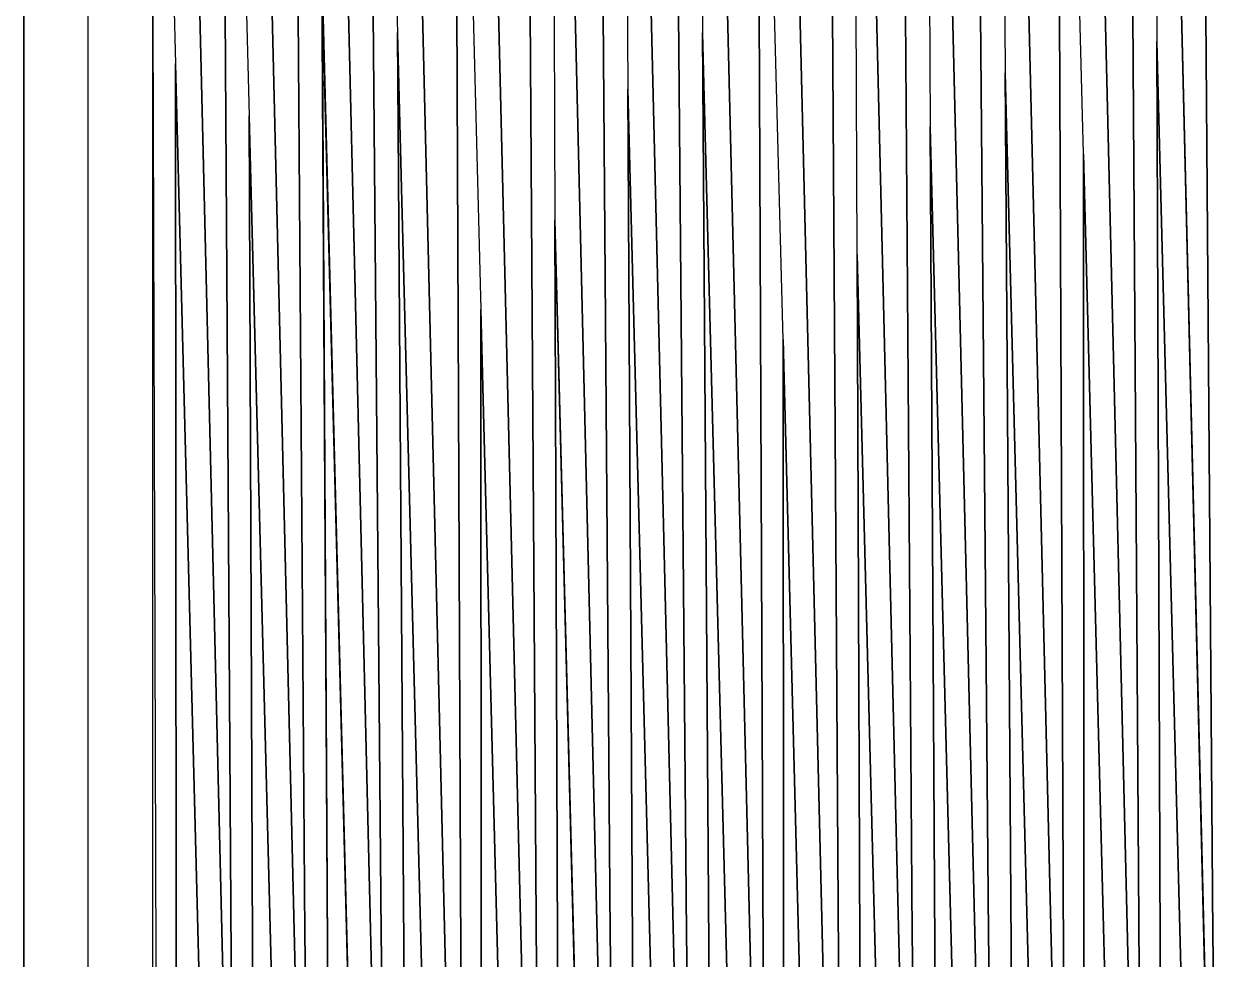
# Model space of a CAD drawing. Header units: millimetres. Extents: x 0 to 1881, y -1115 to 723.
# Drawn here: x 1156.5 to 1454.4, y -869.1 to -636 of the extents above; entities that cross this region are included whole.
import ezdxf

# ---------------------------------------------------------------- set-up
doc = ezdxf.new("R2010")
doc.units = ezdxf.units.MM
doc.layers.add('Blocks', color=7, linetype='Continuous')
doc.layers.add('Blocks$Inner', color=7, linetype='Continuous', lineweight=25, true_color=0x007f00)
doc.layers.add('Blocks$Outline', color=7, linetype='Continuous', lineweight=35, true_color=0xff3f3f)

# ---------------------------------------------------------------- blocks, each defined once
blk = doc.blocks.new('PK4 Lounge Chair Top')
at = {"layer": 'Blocks$Inner'}
for p, q in [((61.85, 57.18), (71.34, -337.51)), ((259.69, -325.54), (250.48, 57.43)), ((278.71, -325.54), (269.48, 57.75)), ((288.51, 57.24), (297.55, -318.29)), ((169.14, 52.37), (180.15, -373.06)), ((150.49, 38.26), (161.14, -373.14)), ((132.32, 5.72), (142.12, -373.02))]:
    blk.add_line(p, q, dxfattribs=at)
for points in [[(0.55, 330.49), (0.71, 330.35), (0.55, 330.49), (0.4, 330.64), (0.26, 330.79), (0.12, 330.94), (0, 331.09), (0, 331.09), (0, -331.09), (0, -331.51), (0.05, -331.51)], [(80.86, 57.42), (90.36, -337.5), (90.21, -257.04), (89.03, -172.26), (87.07, 57.22)], [(16.03, -407.88), (16.01, -407.88), (16.01, -331.34), (16.01, -331.09), (16.01, -61.2), (16.01, 286.5)], [(32.02, 286.5), (32.02, -106.49), (32.02, -407.7), (31.99, -407.7)], [(32.02, 81.46), (33.16, -257.04)], [(38.55, -375.1), (37.92, -175.59), (37.78, 44.63)], [(110.52, -395.02), (110.33, -394.27), (110.18, -393.45), (110.08, -392.55), (110.02, -391.57), (109.72, -362.55), (109.23, -257.04), (107.89, 58.69), (108.03, 58.91), (108.16, 59.16), (108.29, 59.42), (108.41, 59.69), (108.52, 59.99), (108.63, 60.3), (108.83, 60.98), (109, 61.74), (109.14, 62.58), (109.25, 63.5), (109.32, 64.5), (109.69, 83.69)], [(126.18, 57.63), (128.24, -257.04), (128.73, -362.55), (129.03, -391.57), (129.08, -392.33), (129.15, -393.04), (129.24, -393.7), (129.36, -394.32), (129.55, -394.94), (129.58, -395.04), (129.64, -395.28), (129.66, -395.39)], [(36.94, 77.28), (37.78, 44.63), (48.61, -373.93), (48.72, -374.03), (48.82, -374.15), (48.92, -374.26), (49.01, -374.38), (49.2, -374.64)], [(111.48, 76.33), (113.88, -16.62), (123.1, -373.02), (122.96, -373.01)], [(147.48, -358.01), (147.26, -257.04), (146.08, -172.26), (144.39, 57.15), (144.25, 81.43), (144.25, 81.63), (144.27, 81.81), (144.29, 81.98), (144.33, 82.15), (144.37, 82.3), (144.4, 82.38), (144.42, 82.45), (144.45, 82.52), (144.48, 82.59), (144.52, 82.66), (144.48, 82.59), (144.45, 82.52), (144.42, 82.45), (144.4, 82.38), (144.37, 82.3)], [(150.69, 80.83), (150.6, 80.71), (150.52, 80.6), (150.35, 80.35), (150.2, 80.08), (150.23, 79.87), (150.25, 79.66), (150.26, 79.44), (150.27, 79.22), (150.49, 38.26), (151.69, -175.59), (153.25, -373.06)], [(163.13, 57.37), (165.1, -172.26), (166.27, -257.04), (166.49, -358.01), (166.75, -391.57), (166.8, -392.49), (166.9, -393.34), (167.04, -394.12), (167.21, -394.84), (167.04, -394.12), (166.9, -393.34), (166.8, -392.49), (166.75, -391.57)], [(168.97, 79.22), (169.14, 52.37), (170.71, -175.59), (172.27, -373.18)], [(183.2, 58.19), (184.53, -257.04)], [(209.26, -373.94), (209.35, -373.83), (209.45, -373.72), (209.54, -373.63), (208.3, -175.59), (207.65, -2.9), (207.34, 79.22)], [(220.87, -376.16), (220.82, -375.97), (220.77, -375.79), (220.82, -375.97), (220.87, -376.16), (222.99, -389.36), (222.79, -361.44), (222.56, -257.04), (221.38, -172.26), (219.69, 57.05), (219.55, 81.43)], [(225.21, 81.11), (225.3, 80.86), (225.38, 80.6), (225.44, 80.33), (225.49, 80.07), (225.53, 79.79), (225.56, 79.51), (225.57, 79.22), (225.85, 28.82), (226.99, -175.59), (228.55, -373.23), (228.43, -373.3)], [(242.31, -393.93), (242.22, -393.37), (242.14, -392.77), (242.09, -392.18), (242.05, -391.57), (241.81, -361.44), (241.57, -257.04), (240.4, -172.26), (238.43, 57.27)], [(246.3, 81.94), (246.09, 81.85), (245.99, 81.8), (245.9, 81.75), (245.7, 81.63), (245.51, 81.49), (245.32, 81.34), (245.14, 81.18), (244.97, 81), (244.8, 80.8), (244.64, 80.59), (244.49, 80.36), (244.35, 80.12), (244.22, 79.85), (244.25, 79.54), (244.26, 79.38), (244.27, 79.22), (244.51, 42.32), (255.26, -373.04), (255.38, -373.06), (255.5, -373.09)], [(294.51, 81.92), (294.49, 81.82), (294.47, 81.71), (294.46, 81.6), (294.45, 81.49), (294.44, 81.26), (294.58, 57.02), (296.27, -172.43), (297.45, -257.21), (297.55, -318.29), (297.86, -388.57)], [(55, 76.33), (56.16, 31.6), (66.63, -373)], [(85.64, -373.04), (74.27, 66.45), (74.02, 76.33), (74, 77), (74.01, 77.31), (74.03, 77.62), (74.06, 77.91), (74.1, 78.19), (74.15, 78.47), (74.21, 78.73), (74.26, 78.95), (74.32, 79.16), (74.39, 79.36), (74.46, 79.55), (74.54, 79.74)], [(92.48, 77.68), (92.45, 77.25), (92.45, 76.8), (92.46, 76.33), (93.08, 52.36), (104.1, -373.5), (103.93, -373.39), (103.75, -373.3), (103.66, -373.25), (103.57, -373.21), (103.47, -373.17), (103.38, -373.14), (103.29, -373.11), (103.2, -373.09), (103.1, -373.06), (103.01, -373.05), (102.92, -373.03), (102.82, -373.02), (102.73, -373.02), (102.63, -373.01), (102.54, -373.02)], [(132.04, 79.45), (132.04, 79.22), (132.32, 5.72), (132.99, -175.59), (134.24, -373.3), (134.12, -373.37), (134.01, -373.46), (133.89, -373.55), (133.78, -373.65), (133.67, -373.77), (133.56, -373.89)], [(197.06, -373.51), (197.18, -373.42), (197.3, -373.33), (197.43, -373.26), (197.55, -373.2), (197.68, -373.14), (197.81, -373.1), (197.88, -373.08), (197.95, -373.07), (198.08, -373.04), (198.21, -373.03), (189.19, -24.15), (186.59, 76.33), (186.57, 76.83), (186.58, 77.31), (186.61, 77.76)], [(274.78, -373.38), (274.68, -373.32), (274.58, -373.27), (274.48, -373.23), (274.38, -373.18), (274.28, -373.15), (264.05, 22.16), (262.65, 76.33), (262.63, 76.7), (262.63, 77.06), (262.65, 77.4), (262.67, 77.73), (262.71, 78.04), (262.75, 78.35), (262.81, 78.64), (262.88, 78.92), (262.96, 79.19), (263.05, 79.44), (263.15, 79.68)], [(282.24, 79.04), (282.23, 79.22), (282.22, 79.39), (282.23, 79.22), (282.24, 79.04), (282.34, 50.11), (283.19, -175.76), (284.44, -373.73)], [(68.33, 57.04), (70.02, -172.26), (71.2, -257.04)], [(77.2, -374.36), (75.63, -175.59), (74.27, 66.45)], [(201.16, -375), (201.24, -375.15), (201.31, -375.31), (201.38, -375.47), (201.44, -375.64), (201.5, -375.81), (201.55, -375.98), (201.59, -376.16), (204.43, -392.77), (204.37, -392.19), (204.33, -391.57), (204.06, -366.17), (203.32, -353.79), (193.41, 58.27), (193.26, 58.47), (193.11, 58.68), (192.96, 58.91), (192.82, 59.16), (192.69, 59.42), (192.56, 59.7)], [(52.31, -296.11), (43.81, 57.17), (43.68, 57.22)], [(50.12, 57.34), (52.18, -257.04)], [(109.72, -362.55), (109.19, -353.79), (99.3, 57.42), (99.19, 57.47), (99.07, 57.54)], [(128.73, -362.55), (128.21, -353.79), (118.31, 57.72), (118.21, 57.8), (118.11, 57.89), (118.01, 57.99), (117.92, 58.09), (117.82, 58.2), (117.73, 58.31), (117.54, 58.55), (117.36, 58.82), (117.19, 59.12), (117.02, 59.43), (117.19, 59.12), (117.36, 58.82), (117.54, 58.55)], [(147.75, -391.75), (147.73, -391.57), (147.48, -358.01), (147.22, -353.79), (137.34, 57.23)], [(156.35, 57.53), (166.24, -353.79), (166.49, -358.01)], [(184.86, -337.34), (175.37, 57.29), (175.44, 57.28), (175.5, 57.27), (175.57, 57.26), (175.64, 57.26)], [(204.06, -366.17), (203.54, -257.04), (201.48, 57.45)], [(212.44, 57.5), (222.33, -353.79), (222.79, -361.44)], [(232.33, 57.26), (232.27, 57.29), (232.2, 57.33), (232.07, 57.41), (231.95, 57.49), (231.82, 57.59), (231.69, 57.7), (231.57, 57.82), (231.45, 57.95), (241.35, -353.79), (241.81, -361.44)], [(259.42, -257.21), (258.09, 57.59)], [(276.37, 57.07), (278.43, -257.21)], [(96.77, -392.16), (96.65, -391.36), (96.47, -389.57), (96.28, -384.9), (96.23, -378.26), (96.2, -373.03), (94.65, -175.59), (93.08, 52.36)], [(292.89, -373.01), (292.97, -373.02), (293.05, -373.03), (293.13, -373.05), (293.29, -373.08), (282.34, 50.11)], [(244.51, 42.32), (246.01, -175.59), (247.57, -373.15), (247.43, -373.21)], [(58.74, -392.16), (58.62, -391.36), (58.44, -389.57), (58.25, -384.9), (58.2, -378.26), (58.18, -373.96), (56.93, -175.59), (56.16, 31.6)], [(225.85, 28.82), (236.24, -373.01)], [(264.33, -375.47), (264.44, -375.16), (264.55, -374.88), (264.67, -374.61), (264.8, -374.37), (264.17, -175.76), (264.05, 22.16)], [(216.62, -373.3), (216.74, -373.23), (216.86, -373.18), (216.98, -373.13), (217.11, -373.09), (217.23, -373.06), (207.65, -2.9)], [(113.88, -16.62), (113.98, -175.59), (114.6, -373.79)], [(189.91, -374.05), (189.28, -175.59), (189.19, -24.15)]]:
    blk.add_lwpolyline(points, dxfattribs=at)
at = {"layer": 'Blocks$Outline'}
for points in [[(0, -331.09), (0, 62.72)], [(61.85, 57.18), (71.34, -337.51), (71.2, -257.04), (70.02, -172.26), (68.33, 57.04)], [(85.64, -373.04), (74.37, 62.72)], [(74.29, 62.72), (75.63, -175.59), (77.2, -374.36)], [(99.3, 57.42), (109.19, -353.79), (109.72, -362.55), (109.23, -257.04), (107.89, 58.69)], [(137.34, 57.23), (147.22, -353.79), (147.48, -358.01), (147.26, -257.04), (146.08, -172.26), (144.39, 57.15)], [(175.37, 57.29), (184.86, -337.34), (184.53, -257.04), (183.2, 58.19)], [(212.44, 57.5), (222.33, -353.79), (222.79, -361.44), (222.56, -257.04), (221.38, -172.26), (219.69, 57.05)], [(250.48, 57.43), (259.69, -325.54), (259.42, -257.21), (258.09, 57.59)], [(288.51, 57.24), (297.55, -318.29), (297.45, -257.21), (296.27, -172.43), (294.58, 57.02)], [(118.31, 57.72), (128.21, -353.79), (128.73, -362.55), (128.24, -257.04), (126.18, 57.63)], [(269.48, 57.75), (278.71, -325.54), (278.43, -257.21), (276.37, 57.07)], [(43.81, 57.17), (52.31, -296.11), (52.18, -257.04), (50.12, 57.34)], [(80.86, 57.42), (90.36, -337.5), (90.21, -257.04), (89.03, -172.26), (87.07, 57.22)], [(156.35, 57.53), (166.24, -353.79), (166.49, -358.01), (166.27, -257.04), (165.1, -172.26), (163.13, 57.37)], [(193.41, 58.27), (203.32, -353.79), (204.06, -366.17), (203.54, -257.04), (201.48, 57.45)], [(231.45, 57.95), (241.35, -353.79), (241.81, -361.44), (241.57, -257.04), (240.4, -172.26), (238.43, 57.27)], [(104.1, -373.5), (93.08, 52.36), (94.65, -175.59), (96.2, -373.03)], [(180.15, -373.06), (169.14, 52.37), (170.71, -175.59), (172.27, -373.18)], [(293.29, -373.08), (282.34, 50.11), (283.19, -175.76), (284.44, -373.73)], [(48.61, -373.93), (37.78, 44.63), (37.92, -175.59), (38.55, -375.1)], [(255.26, -373.04), (244.51, 42.32), (246.01, -175.59), (247.57, -373.15)], [(161.14, -373.14), (150.49, 38.26), (151.69, -175.59), (153.25, -373.06)], [(66.63, -373), (56.16, 31.6), (56.93, -175.59), (58.18, -373.96)], [(236.24, -373.01), (225.85, 28.82), (226.99, -175.59), (228.55, -373.23)], [(274.28, -373.15), (264.05, 22.16), (264.17, -175.76), (264.8, -374.37)], [(142.12, -373.02), (132.32, 5.72), (132.99, -175.59), (134.24, -373.3)], [(217.23, -373.06), (207.65, -2.9), (208.3, -175.59), (209.54, -373.63)], [(123.1, -373.02), (113.88, -16.62), (113.98, -175.59), (114.6, -373.79)], [(198.21, -373.03), (189.19, -24.15), (189.28, -175.59), (189.91, -374.05)]]:
    blk.add_lwpolyline(points, dxfattribs=at)

msp = doc.modelspace()

# ---------------------------------------------------------------- block references
at = {"layer": 'Blocks'}
msp.add_blockref('PK4 Lounge Chair Top', (1156.54, -690.54), dxfattribs=at)

doc.saveas('drawing.dxf')
